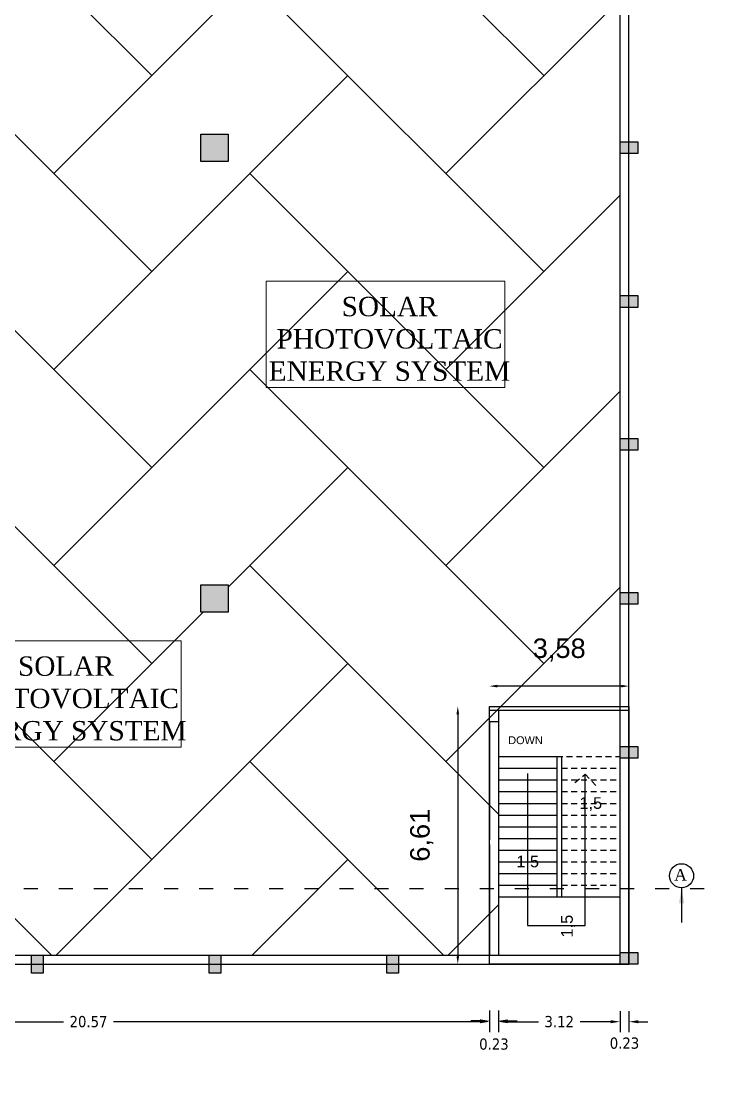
# Model space of a CAD drawing. Header units: metres. Extents: x 2292 to 2697, y 2134 to 2248.
# Drawn here: x 2586.46 to 2604.23, y 2192.65 to 2219.67 of the extents above; entities that cross this region are included whole.
import ezdxf

# ---------------------------------------------------------------- set-up
doc = ezdxf.new("R2010")
doc.units = ezdxf.units.M
doc.linetypes.add('ACAD_ISO03W100', pattern=[30, 12, -18])
doc.linetypes.add('DASHED', pattern=[0.75, 0.5, -0.25])
doc.layers.add('BLK_1_FLR_2_ROOF_AREA', color=54, linetype='Continuous')
doc.layers.add('BLK_1_STAIR_HEADROOM', color=1, linetype='Continuous')
doc.styles.add('CODE', font='tahoma.ttf')
doc.styles.add('DIM', font='swissc.ttf')
doc.styles.add('ROMANS', font='times.ttf', dxfattribs={"height": 12})
doc.styles.get("Standard").update_dxf_attribs({"font": 'arial.ttf'})
doc.dimstyles.new('Din', dxfattribs={"dimscale": 0, "dimtxt": 0.25, "dimasz": 0.1, "dimexe": 0.15, "dimexo": 0.15, "dimgap": 0.03, "dimtad": 0, "dimzin": 0, "dimdsep": 46, "dimtxsty": 'DIM', "dimblk": 'ARCHTICK', "dimcen": 0.09, "dimdle": 0.15, "dimse1": 1, "dimse2": 1, "dimclrd": 256, "dimclre": 256, "dimclrt": 7, "dimadec": 0, "dimazin": 3, "dimtfac": 1, "dimtofl": 0, "dimtmove": 1, "dimatfit": 3, "dimfxl": 0, "dimtolj": 1, "dimtzin": 0, "dimarcsym": 0})
doc.dimstyles.new('ISO-25', dxfattribs={"dimtxt": 0.5, "dimasz": 2.5, "dimexe": 1, "dimexo": 0.625, "dimtad": 1, "dimtxsty": 'Standard', "dimcen": 2.5, "dimadec": 0, "dimazin": 0, "dimtfac": 1, "dimtmove": 0, "dimatfit": 3, "dimfxl": 0, "dimarcsym": 0})
doc.dimstyles.get("Standard").update_dxf_attribs({"dimtxt": 0.18, "dimasz": 0.18, "dimexe": 0.18, "dimexo": 0.0625, "dimgap": 0.09, "dimtad": 0, "dimtih": 1, "dimtoh": 1, "dimdec": 4, "dimzin": 0, "dimdsep": 46, "dimtxsty": 'Standard', "dimcen": 0.09, "dimadec": 0, "dimazin": 0, "dimtfac": 1, "dimtdec": 4, "dimtofl": 0, "dimtmove": 0, "dimatfit": 3, "dimfxl": 0, "dimtolj": 1, "dimtzin": 0, "dimarcsym": 0})

# ---------------------------------------------------------------- blocks, each defined once
blk = doc.blocks.new('*D453')
at = {"layer": 'Defpoints', "color": 0}
for p in [(2598.702, 2198.094), (2600.202, 2198.094), (2600.202, 2197.794)]:
    blk.add_point(p, dxfattribs=at)
at = {"color": 0, "insert": (2599.452, 2198.075), "char_height": 0.3, "attachment_point": 5}
blk.add_mtext('1,5', dxfattribs=at)
blk = doc.blocks.new('_ArchTick')
at = {"color": 0, "linetype": 'ByBlock', "const_width": 0.15}
blk.add_lwpolyline([(-0.5, -0.5), (0.5, 0.5)], dxfattribs=at)
blk = doc.blocks.new('*D454')
at = {"layer": 'Defpoints', "color": 0}
for p in [(2600.769, 2197.194), (2600.769, 2195.694), (2600.769, 2195.694)]:
    blk.add_point(p, dxfattribs=at)
at = {"color": 0, "insert": (2600.488, 2196.444), "char_height": 0.3, "attachment_point": 5, "rotation": 90}
blk.add_mtext('1,5', dxfattribs=at)
blk = doc.blocks.new('*D455')
at = {"layer": 'Defpoints', "color": 0, "linetype": 'DASHED', "ltscale": 0.3}
for p in [(2600.322, 2199.294), (2601.822, 2199.294), (2601.822, 2199.294)]:
    blk.add_point(p, dxfattribs=at)
at = {"color": 0, "linetype": 'DASHED', "ltscale": 0.3, "insert": (2601.072, 2199.575), "char_height": 0.3, "attachment_point": 5}
blk.add_mtext('1,5', dxfattribs=at)
blk = doc.blocks.new('A$C41D80E98')
at = {"lineweight": 13}
blk.add_lwpolyline([(0, 2.37), (1.096, 2.37), (1.096, -0.092), (0, -0.092)], close=True, dxfattribs=at)
at = {"linetype": 'ByBlock', "lineweight": 18, "insert": (0.161, -0.088), "char_height": 0.2, "attachment_point": 1, "rotation": 90}
blk.add_mtext_dynamic_manual_height_columns('{\\fTimes New Roman|b0|i0|c0|p18;\\W5.12754;  \\W1;SOLAR \\P{\\W1.363485; }PHOTOVOLTAIC \\P{\\W0.286337; }ENERGY SYSTEM }', width=2.4665, gutter_width=12.5, heights=[0], dxfattribs=at)
blk = doc.blocks.new('*D447')
at = {"lineweight": -2}
for p, q in [((2577.9, 2194.261), (2577.9, 2193.724)), ((2598.472, 2194.261), (2598.472, 2193.724))]:
    blk.add_line(p, q, dxfattribs=at)
for p, q in [((2578.14, 2193.992), (2587.543, 2193.992)), ((2598.232, 2193.992), (2588.829, 2193.992))]:
    blk.add_line(p, q)
for points in [[(2578.14, 2194.032), (2578.14, 2193.952), (2577.9, 2193.992)], [(2598.232, 2194.032), (2598.232, 2193.952), (2598.472, 2193.992)]]:
    blk.add_solid(points)
at = {"layer": 'Defpoints', "color": 0}
for p in [(2577.9, 2195.701), (2598.472, 2195.701), (2598.472, 2193.992)]:
    blk.add_point(p, dxfattribs=at)
at = {"insert": (2588.186, 2193.992), "char_height": 0.288, "attachment_point": 5, "style": 'CODE'}
blk.add_mtext('\\A1;20.57', dxfattribs=at)
blk = doc.blocks.new('*D448')
at = {"lineweight": -2}
for p, q in [((2598.472, 2194.281), (2598.472, 2193.744)), ((2598.702, 2194.281), (2598.702, 2193.744))]:
    blk.add_line(p, q, dxfattribs=at)
for p, q in [((2598.232, 2194.012), (2597.992, 2194.012)), ((2598.942, 2194.012), (2599.182, 2194.012))]:
    blk.add_line(p, q)
for points in [[(2598.232, 2194.052), (2598.232, 2193.972), (2598.472, 2194.012)], [(2598.942, 2194.052), (2598.942, 2193.972), (2598.702, 2194.012)]]:
    blk.add_solid(points)
at = {"layer": 'Defpoints', "color": 0}
for p in [(2598.472, 2195.701), (2598.702, 2195.701), (2598.702, 2194.012)]:
    blk.add_point(p, dxfattribs=at)
at = {"insert": (2598.587, 2193.416), "char_height": 0.288, "attachment_point": 5, "style": 'CODE'}
blk.add_mtext('\\A1;0.23', dxfattribs=at)
blk = doc.blocks.new('*D449')
at = {"lineweight": -2}
for p, q in [((2598.702, 2194.261), (2598.702, 2193.724)), ((2601.822, 2194.261), (2601.822, 2193.724))]:
    blk.add_line(p, q, dxfattribs=at)
for p, q in [((2598.942, 2193.992), (2599.728, 2193.992)), ((2601.582, 2193.992), (2600.796, 2193.992))]:
    blk.add_line(p, q)
for points in [[(2598.942, 2194.032), (2598.942, 2193.952), (2598.702, 2193.992)], [(2601.582, 2194.032), (2601.582, 2193.952), (2601.822, 2193.992)]]:
    blk.add_solid(points)
at = {"layer": 'Defpoints', "color": 0}
for p in [(2601.822, 2195.771), (2598.702, 2195.701), (2601.822, 2193.992)]:
    blk.add_point(p, dxfattribs=at)
at = {"insert": (2600.262, 2193.992), "char_height": 0.288, "attachment_point": 5, "style": 'CODE'}
blk.add_mtext('\\A1;3.12', dxfattribs=at)
blk = doc.blocks.new('*D450')
at = {"lineweight": -2}
for p, q in [((2601.822, 2194.261), (2601.822, 2193.724)), ((2602.052, 2194.261), (2602.052, 2193.724))]:
    blk.add_line(p, q, dxfattribs=at)
for p, q in [((2601.582, 2193.992), (2601.342, 2193.992)), ((2602.292, 2193.992), (2602.532, 2193.992))]:
    blk.add_line(p, q)
for points in [[(2601.582, 2194.032), (2601.582, 2193.952), (2601.822, 2193.992)], [(2602.292, 2194.032), (2602.292, 2193.952), (2602.052, 2193.992)]]:
    blk.add_solid(points)
at = {"layer": 'Defpoints', "color": 0}
for p in [(2601.822, 2195.771), (2602.052, 2195.771), (2602.052, 2193.992)]:
    blk.add_point(p, dxfattribs=at)
at = {"insert": (2601.937, 2193.44), "char_height": 0.288, "attachment_point": 5, "style": 'CODE'}
blk.add_mtext('\\A1;0.23', dxfattribs=at)
blk = doc.blocks.new('*D302')
at = {"layer": 'Defpoints', "color": 0}
for p in [(2562.05, 2195.771), (2602.052, 2195.771), (2602.052, 2192.841)]:
    blk.add_point(p, dxfattribs=at)
at = {"insert": (2582.051, 2192.841), "char_height": 0.288, "attachment_point": 5, "style": 'CODE'}
blk.add_mtext('\\A1;40.00', dxfattribs=at)
blk = doc.blocks.new('*D565')
at = {"layer": 'BLK_1_STAIR_HEADROOM', "color": 0, "linetype": 'Continuous', "lineweight": -2}
blk.add_line((2601.852, 2202.602), (2598.672, 2202.602), dxfattribs=at)
at = {"layer": 'BLK_1_STAIR_HEADROOM', "color": 0, "linetype": 'Continuous'}
for points in [[(2598.672, 2202.636), (2598.672, 2202.569), (2598.472, 2202.602)], [(2601.852, 2202.636), (2601.852, 2202.569), (2602.052, 2202.602)]]:
    blk.add_solid(points, dxfattribs=at)
at = {"layer": 'Defpoints', "color": 0, "linetype": 'Continuous'}
for p in [(2598.472, 2202.602), (2598.472, 2202.082), (2602.052, 2202.082)]:
    blk.add_point(p, dxfattribs=at)
at = {"layer": 'BLK_1_STAIR_HEADROOM', "color": 0, "linetype": 'Continuous', "insert": (2600.262, 2203.528), "char_height": 0.5, "attachment_point": 5}
blk.add_mtext('3,58', dxfattribs=at)
blk = doc.blocks.new('*D566')
at = {"layer": 'BLK_1_STAIR_HEADROOM', "color": 0, "linetype": 'Continuous', "lineweight": -2}
blk.add_line((2597.66, 2201.882), (2597.66, 2195.671), dxfattribs=at)
at = {"layer": 'BLK_1_STAIR_HEADROOM', "color": 0, "linetype": 'Continuous'}
for points in [[(2597.626, 2201.882), (2597.693, 2201.882), (2597.66, 2202.082)], [(2597.626, 2195.671), (2597.693, 2195.671), (2597.66, 2195.471)]]:
    blk.add_solid(points, dxfattribs=at)
at = {"layer": 'Defpoints', "color": 0, "linetype": 'Continuous'}
for p in [(2598.472, 2202.082), (2597.66, 2195.471), (2598.472, 2195.471)]:
    blk.add_point(p, dxfattribs=at)
at = {"layer": 'BLK_1_STAIR_HEADROOM', "color": 0, "linetype": 'Continuous', "insert": (2596.734, 2198.776), "char_height": 0.5, "attachment_point": 5, "rotation": 90}
blk.add_mtext('6,61', dxfattribs=at)

msp = doc.modelspace()

# ---------------------------------------------------------------- hatches: boundary and pattern name
h = msp.add_hatch()
h.set_pattern_fill('AR-HBONE', color=256, scale=0.035)
h.set_pattern_definition([(45, (-69487.5257, -38176.7224), (0, 5.02894343), [10.668, -3.556]), (135, (-69485.0112, -38174.208), (5e-16, 5.02894343), [10.668, -3.556])])
h.paths.add_polyline_path([(2601.82184, 2238.56066), (2582.15973, 2238.56066), (2582.15973, 2195.70066), (2588.08434, 2195.70066), (2598.70184, 2195.70066), (2598.70184, 2200.79437), (2600.20184, 2200.79437), (2601.82184, 2200.79437)])
h.paths.add_polyline_path([(2591.76851, 2216.06437), (2591.06851, 2216.06437), (2591.06851, 2216.76437), (2591.76851, 2216.76437)], flags=16)
h.paths.add_polyline_path([(2591.76851, 2205.19937), (2591.76851, 2204.49937), (2591.06851, 2204.49937), (2591.06851, 2205.19937)], flags=16)
h.paths.add_polyline_path([(2591.76851, 2227.91437), (2591.06851, 2227.91437), (2591.06851, 2228.61437), (2591.76851, 2228.61437)], flags=16)
h.paths.add_polyline_path([(2573.22851, 2216.06437), (2572.52851, 2216.06437), (2572.52851, 2216.76437), (2573.22851, 2216.76437)], flags=16)
h.paths.add_polyline_path([(2573.22851, 2227.91437), (2572.52851, 2227.91437), (2572.52851, 2228.61437), (2573.22851, 2228.61437)], flags=16)
h.paths.add_polyline_path([(2598.88307, 2201.00117), (2599.86765, 2201.00117), (2599.86765, 2201.41331), (2598.88307, 2201.41331)], flags=24)
h.paths.add_polyline_path([(2569.10271, 2204.9238), (2569.64828, 2204.9238), (2569.64828, 2205.54201), (2569.10271, 2205.54201)], flags=25)
h.paths.add_polyline_path([(2564.6982, 2204.93094), (2565.24377, 2204.93094), (2565.24377, 2205.54915), (2564.6982, 2205.54915)], flags=25)
h.paths.add_polyline_path([(2564.3157, 2214.22619), (2565.30028, 2214.22619), (2565.30028, 2214.63834), (2564.3157, 2214.63834)], flags=24)
h.paths.add_polyline_path([(2567.37019, 2235.83749), (2568.35477, 2235.83749), (2568.35477, 2236.24963), (2567.37019, 2236.24963)], flags=25)
h.paths.add_polyline_path([(2582.07973, 2199.18771), (2577.89973, 2199.18771), (2577.89973, 2195.70066), (2582.07973, 2195.70066)])
h = msp.add_hatch(color=256)
h.dxf.hatch_style = 1
h.paths.add_polyline_path([(2591.06851, 2216.06437), (2591.76851, 2216.06437), (2591.76851, 2216.76437), (2591.06851, 2216.76437)])
h = msp.add_hatch(color=256)
h.dxf.hatch_style = 1
h.paths.add_polyline_path([(2601.82184, 2216.57066), (2601.82184, 2216.27066), (2602.28184, 2216.27066), (2602.28184, 2216.57066)])
h = msp.add_hatch(color=256)
h.dxf.hatch_style = 1
h.paths.add_polyline_path([(2601.82184, 2212.62066), (2601.82184, 2212.32066), (2602.28184, 2212.32066), (2602.28184, 2212.62066)])
h = msp.add_hatch(color=256)
h.dxf.hatch_style = 1
h.paths.add_polyline_path([(2601.82184, 2208.95566), (2601.82184, 2208.65566), (2602.28184, 2208.65566), (2602.28184, 2208.95566)])
h = msp.add_hatch(color=256)
h.dxf.hatch_style = 1
h.paths.add_polyline_path([(2591.06851, 2204.49937), (2591.76851, 2204.49937), (2591.76851, 2205.19937), (2591.06851, 2205.19937)])
h = msp.add_hatch(color=256)
h.dxf.hatch_style = 1
h.paths.add_polyline_path([(2601.82184, 2205.00566), (2601.82184, 2204.70566), (2602.28184, 2204.70566), (2602.28184, 2205.00566)])
h = msp.add_hatch(color=256)
h.dxf.hatch_style = 1
h.paths.add_polyline_path([(2601.82184, 2201.05566), (2601.82184, 2200.75566), (2602.28184, 2200.75566), (2602.28184, 2201.05566)])
h = msp.add_hatch(color=256)
h.dxf.hatch_style = 1
h.paths.add_polyline_path([(2601.82184, 2195.77066), (2601.82184, 2195.47066), (2602.28184, 2195.47066), (2602.28184, 2195.77066)])
h = msp.add_hatch(color=256)
h.dxf.hatch_style = 1
h.paths.add_polyline_path([(2587.01973, 2195.70066), (2586.71973, 2195.70066), (2586.71973, 2195.24066), (2587.01973, 2195.24066)])
h = msp.add_hatch(color=256)
h.dxf.hatch_style = 1
h.paths.add_polyline_path([(2591.57973, 2195.70066), (2591.27973, 2195.70066), (2591.27973, 2195.24066), (2591.57973, 2195.24066)])
h = msp.add_hatch(color=256)
h.dxf.hatch_style = 1
h.paths.add_polyline_path([(2596.13973, 2195.70066), (2595.83973, 2195.70066), (2595.83973, 2195.24066), (2596.13973, 2195.24066)])

# ---------------------------------------------------------------- linework, layer by layer
for p, q in [((2598.70184, 2201.9833), (2598.70184, 2195.70066)), ((2598.70184, 2201.9833), (2598.70184, 2201.9833)), ((2598.47184, 2201.6833), (2598.47184, 2198.66066)), ((2598.70184, 2201.6833), (2598.47184, 2201.6833)), ((2598.70184, 2200.79437), (2600.20184, 2200.79437)), ((2600.20184, 2200.79437), (2600.20184, 2197.19437)), ((2600.32184, 2200.79437), (2600.32184, 2197.19437)), ((2598.70184, 2200.49437), (2600.20184, 2200.49437)), ((2598.70184, 2200.19437), (2600.20184, 2200.19437)), ((2598.70184, 2199.89437), (2600.20184, 2199.89437)), ((2598.70184, 2199.59437), (2600.20184, 2199.59437)), ((2598.70184, 2199.29437), (2600.20184, 2199.29437)), ((2598.70184, 2198.99437), (2600.20184, 2198.99437)), ((2598.70184, 2198.69437), (2600.20184, 2198.69437)), ((2598.47184, 2198.54066), (2598.47184, 2195.70066)), ((2598.70184, 2198.39437), (2600.20184, 2198.39437)), ((2598.70184, 2198.09437), (2600.20184, 2198.09437)), ((2598.70184, 2197.79437), (2600.20184, 2197.79437)), ((2598.70184, 2197.49437), (2600.20184, 2197.49437)), ((2598.70184, 2197.19437), (2600.20184, 2197.19437)), ((2600.20184, 2197.19437), (2601.82184, 2197.19437))]:
    msp.add_line(p, q)
at = {"linetype": 'DASHED', "ltscale": 0.3}
for p, q in [((2600.20184, 2200.79437), (2601.82184, 2200.79437)), ((2600.32184, 2200.49437), (2601.82184, 2200.49437)), ((2600.32184, 2200.19437), (2601.82184, 2200.19437)), ((2600.32184, 2199.89437), (2601.82184, 2199.89437)), ((2600.32184, 2199.59437), (2601.82184, 2199.59437)), ((2600.32184, 2199.29437), (2601.82184, 2199.29437)), ((2600.32184, 2198.99437), (2601.82184, 2198.99437)), ((2600.32184, 2198.69437), (2601.82184, 2198.69437)), ((2600.32184, 2198.39437), (2601.82184, 2198.39437)), ((2600.32184, 2198.09437), (2601.82184, 2198.09437)), ((2600.32184, 2197.79437), (2601.82184, 2197.79437)), ((2600.32184, 2197.49437), (2601.82184, 2197.49437))]:
    msp.add_line(p, q, dxfattribs=at)
at = {"linetype": 'ACAD_ISO03W100', "ltscale": 0.03}
msp.add_line((2557.72366, 2197.40549), (2604.23158, 2197.40549), dxfattribs=at)
for points in [[(2562.05184, 2238.79066), (2562.05184, 2195.47066), (2602.05184, 2195.47066), (2602.05184, 2238.79066)], [(2591.06851, 2216.76437), (2591.76851, 2216.76437), (2591.76851, 2216.06437), (2591.06851, 2216.06437)], [(2601.82184, 2216.57066), (2602.28184, 2216.57066), (2602.28184, 2216.27066), (2601.82184, 2216.27066)], [(2601.82184, 2212.62066), (2602.28184, 2212.62066), (2602.28184, 2212.32066), (2601.82184, 2212.32066)], [(2601.82184, 2208.95566), (2602.28184, 2208.95566), (2602.28184, 2208.65566), (2601.82184, 2208.65566)], [(2591.06851, 2205.19937), (2591.76851, 2205.19937), (2591.76851, 2204.49937), (2591.06851, 2204.49937)], [(2601.82184, 2205.00566), (2602.28184, 2205.00566), (2602.28184, 2204.70566), (2601.82184, 2204.70566)], [(2602.05184, 2195.47066), (2598.47184, 2195.47066), (2598.47184, 2201.9833), (2602.05184, 2201.9833)], [(2601.82184, 2201.05566), (2602.28184, 2201.05566), (2602.28184, 2200.75566), (2601.82184, 2200.75566)], [(2601.82184, 2195.77066), (2602.28184, 2195.77066), (2602.28184, 2195.47066), (2601.82184, 2195.47066)], [(2587.01973, 2195.70066), (2587.01973, 2195.24066), (2586.71973, 2195.24066), (2586.71973, 2195.70066)], [(2591.57973, 2195.70066), (2591.57973, 2195.24066), (2591.27973, 2195.24066), (2591.27973, 2195.70066)], [(2596.13973, 2195.70066), (2596.13973, 2195.24066), (2595.83973, 2195.24066), (2595.83973, 2195.70066)]]:
    msp.add_lwpolyline(points, close=True)
for points in [[(2567.44656, 2195.70066), (2572.61656, 2195.70066), (2588.08434, 2195.70066), (2601.82184, 2195.70066), (2601.82184, 2238.56066), (2562.28184, 2238.56066), (2562.28184, 2235.44066)], [(2599.45184, 2200.35769), (2599.45184, 2196.46397), (2600.93035, 2196.46397), (2600.93035, 2200.34372)]]:
    msp.add_lwpolyline(points)
at = {"linetype": 'DASHED', "ltscale": 0.3}
msp.add_lwpolyline([(2600.66531, 2200.13045), (2600.93035, 2200.34372), (2601.19777, 2200.055)], dxfattribs=at)
msp.add_circle((2603.40049, 2197.73614), 0.30947)
at = {"layer": 'BLK_1_FLR_2_ROOF_AREA', "color": 54}
msp.add_lwpolyline([(2577.89973, 2195.47066), (2602.05184, 2195.47066), (2602.05184, 2238.79066), (2562.05184, 2238.79066), (2562.05184, 2205.00566), (2577.89973, 2204.97998)], close=True, dxfattribs=at)
at = {"layer": 'BLK_1_STAIR_HEADROOM', "color": 1, "linetype": 'Continuous'}
msp.add_lwpolyline([(2602.05184, 2195.47066), (2598.47184, 2195.47066), (2598.47184, 2202.08201), (2602.05184, 2202.08201)], close=True, dxfattribs=at)

# ---------------------------------------------------------------- block references
at = {"xscale": 2.485788099585869, "yscale": 2.485788099585869, "zscale": 2.485788099585869, "rotation": 270}
for p in [(2592.9734, 2212.98987), (2584.671, 2203.76417)]:
    msp.add_blockref('A$C41D80E98', p, dxfattribs=at)

# ---------------------------------------------------------------- texts
at = {"insert": (2598.70502, 2201.31393), "char_height": 0.2, "attachment_point": 1}
msp.add_mtext_dynamic_manual_height_columns('{\\W3.21549; }DOWN', width=1.3393217, gutter_width=12.5, heights=[0], dxfattribs=at)
at = {"insert": (2603.53883, 2197.91165), "char_height": 0.3, "attachment_point": 3, "rotation": 0, "style": 'ROMANS'}
msp.add_mtext_dynamic_manual_height_columns('A', width=0.2652319, gutter_width=1, heights=[0], dxfattribs=at)

# ---------------------------------------------------------------- dimensions: what is measured, and where the dimension line sits
at = {"linetype": 'DASHED', "ltscale": 0.3}
dim = msp.add_aligned_dim(p1=(2600.32184, 2199.29437), p2=(2601.82184, 2199.29437), distance=0, dimstyle='ISO-25', override={"dimtxt": 0.3, "dimasz": 0.1, "dimgap": 0.1, "dimblk1": 'ArchTick', "dimblk2": 'ArchTick', "dimsah": 1, "dimse1": 1, "dimse2": 1, "dimsd1": 1, "dimsd2": 1}, dxfattribs=at)
dim.commit()
dim.dimension.update_dxf_attribs({"geometry": '*D455', "text_midpoint": (2601.07184, 2199.57465)})
for p1, p2, distance, dimstyle, override, picture, middle in [((2598.70184, 2198.09437), (2600.20184, 2198.09437), -0.3, 'ISO-25', {"dimtxt": 0.3, "dimasz": 0.1, "dimgap": 0.1, "dimblk1": 'ArchTick', "dimblk2": 'ArchTick', "dimsah": 1, "dimse1": 1, "dimse2": 1, "dimsd1": 1, "dimsd2": 1}, '*D453', (2599.45184, 2198.07465)), ((2600.7685, 2197.19437), (2600.7685, 2195.69437), 0, 'ISO-25', {"dimtxt": 0.3, "dimasz": 0.1, "dimgap": 0.1, "dimblk1": 'ArchTick', "dimblk2": 'ArchTick', "dimsah": 1, "dimse1": 1, "dimse2": 1, "dimsd1": 1, "dimsd2": 1}, '*D454', (2600.48822, 2196.44437)), ((2562.0498, 2195.77066), (2602.05184, 2195.77066), -2.93005, 'Din', {"dimscale": 0.096, "dimtxt": 3, "dimasz": 2.5, "dimexe": 2.8, "dimgap": 1.75, "dimpost": '\\X', "dimtxsty": 'CODE', "dimsah": 1, "dimdle": 2.8, "dimse1": 1, "dimse2": 1, "dimsd1": 1, "dimsd2": 1, "dimclrt": 256, "dimtmove": 2, "dimfxl": 2.8, "dimfxlon": 1, "dimtfillclr": 2, "dimlwd": 65535}, '*D302', (2582.05082, 2192.84062))]:
    dim = msp.add_aligned_dim(p1=p1, p2=p2, distance=distance, dimstyle=dimstyle, override=override)
    dim.commit()
    dim.dimension.update_dxf_attribs({"geometry": picture, "text_midpoint": middle})
for base, p1, p2, picture, middle in [((2601.82184, 2193.99234), (2598.70184, 2195.70066), (2601.82184, 2195.77066), '*D449', (2600.26184, 2193.99234)), ((2598.47184, 2193.99234), (2577.89973, 2195.70066), (2598.47184, 2195.70066), '*D447', (2588.18578, 2193.99234))]:
    dim = msp.add_linear_dim(base=base, p1=p1, p2=p2, angle=180, dimstyle='Din', override={"dimscale": 0.096, "dimtxt": 3, "dimasz": 2.5, "dimexe": 2.8, "dimgap": 1.75, "dimpost": '\\X', "dimtxsty": 'CODE', "dimsah": 1, "dimdle": 2.8, "dimse1": 0, "dimse2": 0, "dimclrt": 256, "dimtmove": 2, "dimfxl": 2.8, "dimfxlon": 1, "dimtfillclr": 2, "dimlwd": 65535})
    dim.commit()
    dim.dimension.update_dxf_attribs({"geometry": picture, "text_midpoint": middle})
for base, p1, p2, picture, middle in [((2602.05184, 2193.99234), (2601.82184, 2195.77066), (2602.05184, 2195.77066), '*D450', (2601.93684, 2193.43999)), ((2598.70184, 2194.01234), (2598.47184, 2195.70066), (2598.70184, 2195.70066), '*D448', (2598.58684, 2193.41612))]:
    dim = msp.add_linear_dim(base=base, p1=p1, p2=p2, angle=180, dimstyle='Din', override={"dimscale": 0.096, "dimtxt": 3, "dimasz": 2.5, "dimexe": 2.8, "dimgap": 1.75, "dimpost": '\\X', "dimtxsty": 'CODE', "dimsah": 1, "dimdle": 2.8, "dimse1": 0, "dimse2": 0, "dimclrt": 256, "dimtmove": 2, "dimfxl": 2.8, "dimfxlon": 1, "dimtfillclr": 2, "dimlwd": 65535})
    dim.commit()
    dim.dimension.update_dxf_attribs({"geometry": picture, "text_midpoint": middle, "dimtype": 160})
at = {"layer": 'BLK_1_STAIR_HEADROOM', "color": 1, "linetype": 'Continuous'}
for p1, p2, distance, picture, middle in [((2602.05184, 2202.08201), (2598.47184, 2202.08201), -0.5203, '*D565', (2600.26184, 2203.52779)), ((2598.47184, 2202.08201), (2598.47184, 2195.47066), -0.81232, '*D566', (2596.73404, 2198.77634))]:
    dim = msp.add_aligned_dim(p1=p1, p2=p2, distance=distance, dimstyle='ISO-25', override={"dimasz": 0.2, "dimse1": 1, "dimse2": 1}, dxfattribs=at)
    dim.commit()
    dim.dimension.update_dxf_attribs({"geometry": picture, "text_midpoint": middle})

# ---------------------------------------------------------------- leaders
msp.add_leader([(2603.40049, 2197.42667), (2603.40049, 2196.53343)], dimstyle='Standard', override={"dimasz": 0.4, "dimgap": 0.09, "dimtad": 0, "dimclrd": 256})

doc.saveas('drawing.dxf')
